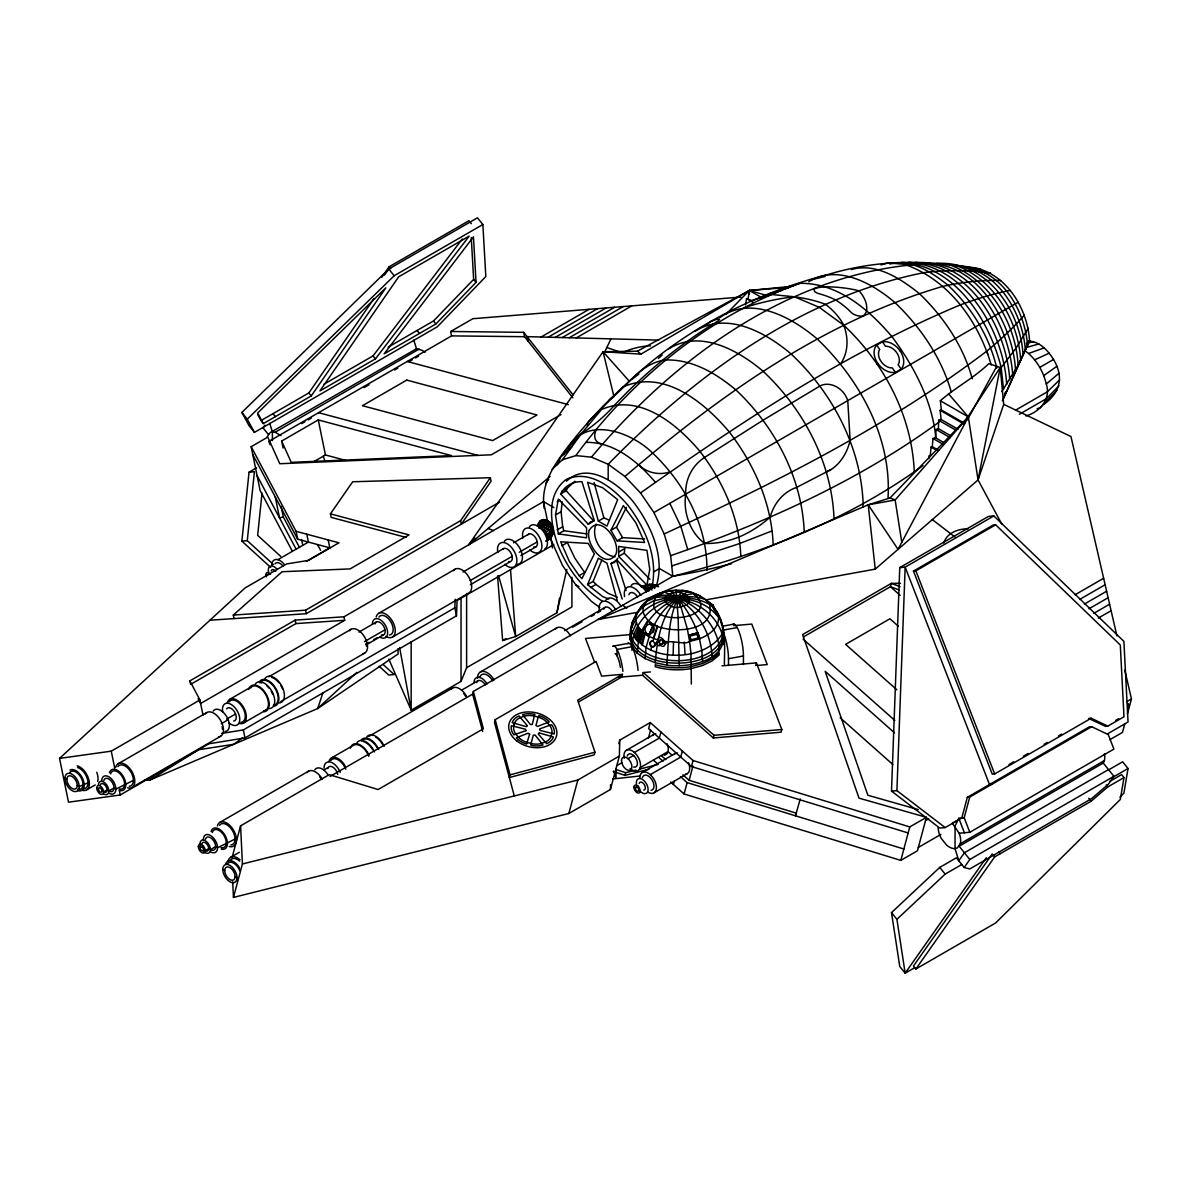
<?xml version="1.0" encoding="UTF-8"?>
<svg xmlns="http://www.w3.org/2000/svg" width="1191" height="1191" viewBox="0 0 1191 1191"><rect width="100%" height="100%" fill="white"/><g stroke="black" fill="none" stroke-linecap="round" stroke-linejoin="round"><path stroke-width="1.5" d="M728.49 665.501L728.49 658.712A20.798 5.106 79.7 0 0 723.86 633.82M743.437 664.474L743.437 655.988A20.798 5.106 79.7 0 0 739.581 633.24A20.798 5.106 79.7 0 0 732.763 624.441M232.707 881.816L233.451 897.418L568.851 813.498L610.417 789.499L610.536 784.735M610.417 789.499L619.38 756.047L619.767 740.147L650.241 722.55L693.058 760.528L909.775 826.926L926.404 817.339L858.994 798.134L802.645 634.565L891.315 583.367L900.485 583.322M723.309 633.791C726.838 661.496 687.713 668.017 666.871 665.173C668.613 640.177 668.196 611.757 682.339 590.304C693.653 592.031 704.625 596.825 712.144 605.728C727.18 621.33 724.485 644.644 724.381 664.414M673.138 654.514L673.525 642.291M957.132 820.465L952.338 823.234L959.172 833.238L969.816 832.286L1113.898 749.094L1108.27 734.594L1091.656 726.704L1089.244 726.912L967.33 797.315L961.792 817.994L945.163 827.596L939.759 828.073L891.508 791.107L899.756 567.616L988.426 516.432L993.83 515.941L1123.887 641.368L1128.041 721.999L1107.466 733.894M945.163 827.596L896.912 790.63L905.16 567.139L993.83 515.941M560.976 414.602L491.302 454.813L279.781 463.731L267.796 437.097L251.167 446.685L296.083 531.335L338.914 542.813L308.424 560.41L286.644 563.938L245.078 587.937L59.55 758.384L68.512 802.198L120.217 794.978L208.887 743.78L244.974 737.929L456.481 615.821L454.843 607.797L455.2 599.267M456.481 615.821L457.106 600.472L553.77 544.644M654.618 588.473C656.524 581.044 645.239 585.034 641.458 586.553M666.871 665.173L655.273 662.732C657.134 637.289 663.223 603.763 688.249 591.54L700.114 595.813M951.252 436.114L938.389 428.686L936.111 429.534L935.456 437.767L943.272 442.278M938.389 428.686L938.672 420.244L941.128 419.5L957.966 429.222M655.273 662.732L645.15 658.638L645.998 647.844L649.78 634.639L647.011 633.999L645.165 631.111A5.3 4.049 -73.7 0 1 649.378 624.054L652.906 626.153A5.3 4.049 -73.7 0 1 649.08 634.416M928.831 458.58L929.099 455.647L930.32 455.26L931.064 447.072L932.27 446.699L938.702 450.406M932.27 446.699L933.015 438.511L935.456 437.767M645.15 658.638L637.2 653.174L638.257 642.53L644.793 626.942M270.699 567.437L241.877 541.146L249.038 472.187L256.586 467.825M273.364 564.445L247.266 540.669L254.427 471.71L249.038 472.187M262.035 493.074L257.643 535.355L280.823 556.48M631.989 650.405C629.652 614.377 674.032 587.208 705.831 599.743L716.729 611.4L723.131 627.076L722.088 633.999L723.309 644.405M637.2 653.174C621.166 636.128 634.922 608.229 651.998 597.019C664.399 589.977 679.346 588.071 692.834 592.865L694.561 595.098M544.257 508.468C539.97 484.052 555.289 462.897 569.447 444.749C585.734 423.981 603.554 404.419 623.28 386.852C679.942 331.381 752.236 293.954 828.742 274.317C873.747 260.591 921.506 259.266 967.613 267.365M546.624 540.401C548.768 535.563 544.793 528.685 539.523 528.119L543.066 524.07L539.806 521.137L537.29 526.02L539.091 527.092C549.691 510.82 561.14 536.233 545.806 541.176L549.646 538.287C553.666 532.437 544.481 523.102 538.987 528.253C543.141 521.316 555.095 527.181 552.401 534.67L547.22 539.761M555.527 514.944L558.326 499.178L586.582 527.896L586.582 537.826L558.326 533.91L555.527 514.944L561.08 511.743L562.286 501.873M618.695 556.376L618.695 546.431L646.951 550.346L649.75 569.328L646.951 585.094L618.695 556.376L624.248 553.175L624.813 548.53L619.26 551.731M652.162 586.046C657.968 557.284 645.388 528.268 628.267 505.669C613.752 488.429 590.155 468.852 566.395 479.348C545.418 494.682 550.584 524.903 558.251 546.103C567.407 568.226 582.086 588.533 602.646 601.321M706.903 570.459C707.499 525.812 684.423 483.248 652.564 452.982C631.2 431.886 586.642 415.54 567.973 448.01M862.701 507.306L863.133 503.689C860.899 446.64 832.435 392.807 791.226 354.084C765.917 332.542 726.763 310.866 695.038 331.351M888.039 497.57C891.642 437.573 859.813 379.721 817.354 339.078C791.985 317.327 751.104 294.951 719.96 317.58M1025.957 415.972C1040.071 411.758 1051.147 399.179 1046.293 383.993C1043.137 371.011 1036.006 358.506 1024.93 350.735M1043.792 404.404C1060.705 392.479 1063.831 376.609 1053.514 359.459C1048.02 350.601 1039.669 341.236 1028.428 341.162M631.528 627.538C619.796 674.419 732.182 674.865 722.475 629.503M629.845 639.701L632.138 622.491L635.428 617.266M745.581 304.881L746.549 298.554L752.801 301.085M748.156 298.405L749.362 290.485L793.206 286.182M723.756 632.198C717.458 669.848 640.46 669.774 630.456 634.55M1109.818 781.385L1121.594 774.582L1123.991 777.574L1120.299 799.503L995.646 922.965L915.864 969.012L913.467 966.035L992.267 853.932M1108.389 770.026L1122.637 761.793L1128.041 768.523L1123.887 793.161L1119.942 797.077M497.54 575.923L502.647 640.52L515.673 636.545L556.941 612.725L559.487 598.165M706.933 599.683L875.251 569.134L978.049 479.928L1000.232 367.483L988.813 363.642C974.059 377.875 955.658 387.313 940.339 400.742L941.352 409.942L964.561 423.341M650.911 649.839L651.596 646.758A3.022 2.516 74.2 0 1 652.326 641.011L652.981 641.22A3.022 2.516 74.2 0 1 652.087 646.921L652.251 646.579M656.703 642.604A2.456 1.414 60 0 1 659.308 642.381A2.456 1.414 60 0 1 659.308 645.835A2.456 1.414 60 0 1 656.703 642.604L659.68 640.892L648.485 636.173L653.546 624.68L657.745 626.272L652.981 640.818A3.022 2.516 74.2 0 0 652.087 646.519L652.742 646.743A3.022 2.516 74.2 0 0 655.124 642.664M556.941 612.725L566.827 569.432M232.066 857.609L240.582 825.839L329.252 774.641L378.098 789.544L483.382 728.758L473.348 691.45L672.841 576.265C761.555 553.8 848.662 519.678 923.055 465.592M233.451 897.418L242.413 863.966L240.582 825.839M482.668 731.438L472.619 694.13L473.348 691.45M578.573 701.946L621.762 677.009L622.476 674.344L601.619 676.131L596.066 661.437L495.188 719.677L494.473 722.356L514.289 795.93M495.188 719.677L510.046 774.865L509.331 777.544L594.235 754.871L594.949 752.191L577.695 700.189L622.476 674.344M568.851 813.498L577.814 780.045L619.38 756.047M618.814 743.66L619.767 740.147M722.044 665.843L756.404 662.896L781.817 729.517L781.102 732.197L713.305 737.988L642.545 675.237L643.274 672.558L650.435 671.947M613.201 771.485L624.962 775.386L625.677 772.706L635.949 770.086M650.241 722.55L648.633 728.579L691.45 766.542L908.167 832.956M648.38 738.212L650.539 730.187M660.945 732.048L659.338 738.063L634.401 752.474M673.391 784.497L674.27 781.236M682.354 751.03L680.746 757.059L650.271 774.656M926.404 817.339L917.442 850.791L900.813 860.393L684.096 793.98L687.147 782.606L680.463 776.681M691.45 766.542L693.058 760.528M800.233 798.908L795.499 815.805L796.407 813.185L689.142 780.313L692.968 766.051M713.305 737.988L714.019 735.309L643.274 672.558M755.69 665.575L756.404 662.896M900.813 860.393L909.775 826.926M969.816 832.286L964.189 817.77L969.727 797.092L1091.656 726.704M1124.721 724.039L1122.488 732.405L1109.818 739.715M1127.415 714.005L1131.45 698.953L1124.81 670.131M967.434 419.827L996.763 366.307M641.666 643.557L644.45 634.446L645.328 634.386L643.378 633.046L642.5 633.106L639.418 642.009L642.545 643.482L639.418 642.009M642.128 645.194L645.537 632.257M539.865 527.271L540.178 526.303C543.304 522.179 550.45 522.685 552.862 527.285L549.944 532.079L546.624 534.417M553.458 528.953L552.669 531.335L547.145 536.158M552.296 533.94L550.361 537.201L553.16 532.392M553.562 530.68L550.644 535.488L547.324 537.811M322.821 693.162L317.669 708.556L149.798 780.075L144.349 780.239M1001.691 523.936L978.049 479.928L1003.715 404.345L1000.232 367.483L963.951 422.879M636.991 639.716L637.706 637.632L636.917 636.634L636.143 638.674L636.991 639.716L638.019 639.79L638.748 637.706L636.917 636.634M638.897 634.193L638.942 631.275L638.897 634.193L639.939 634.282L640.654 632.183L638.942 631.275M637.081 640.743L638.242 637.364L636.843 635.622L635.592 638.912L637.081 640.743L638.108 640.818L639.284 637.438L636.843 635.622M638.986 635.22L640.148 631.855L638.867 630.262L637.632 633.552L638.986 635.22L640.029 635.309L641.19 631.93L638.867 630.262M640.296 641.934L643.378 633.046M657.179 626.153L653.487 638.093M635.726 639.388L639.79 628.669M638.108 640.818L636.634 638.986L637.87 635.711M638.019 639.79L637.185 638.748L637.944 636.709M639.939 634.282L639.984 631.349M634.461 637.825L638.644 627.255M608.735 599.118L602.646 596.527L587.595 584.617L598.344 558.192L606.948 563.164L617.191 600.234M587.595 584.617L593.133 581.416L601.872 559.949M388.832 659.144L411.163 710.178L461.036 681.386L466.619 667.719L466.619 593.55M1001.854 391.497L1018.141 365.19L1029.53 340.656C1027.61 309.213 1007.065 274.168 974.342 267.796C957.817 265.057 941.069 263.762 924.32 263.881C790.958 272.01 674.716 357.672 591.451 457.15L575.849 455.602L562.45 459.741L552.177 469.269M538.406 526.467C539.687 520.571 547.83 518.323 551.239 523.757L551.061 528.104L545.806 532.69M632.138 632.823L636.56 622.744M648.291 636.068L653.353 624.575L647.636 620.645L641.324 631.275L649.05 636.292C640.847 632.064 633.106 623.191 636.56 613.425L643.869 606.055L646.907 601.232L655.69 597.48L664.131 592.15C690.854 601.157 711.429 628.431 711.995 656.956M1002.435 400.712L1029.53 340.656L1025.898 347.087M1002.539 400.533L1029.53 340.656M267.156 436.844L270.074 432.69L416.493 348.784L422.12 350.288L425.023 352.417M557.358 464.654L560.812 457.002L571.814 446.789M587.029 424.83L588.518 421.554L623.28 386.852C663.968 368.868 704.372 402.409 729.264 431.916C754.231 464.46 771.783 503.629 773.153 545.061M560.663 493.997C564.311 486.256 573.407 481 581.937 481.715L594.324 520.705L590.885 521.777L588.235 524.219L560.663 493.997L566.201 490.796L567.392 488.191L574.866 481.238M596.185 524.01C590.453 536.918 601.053 555.289 615.107 556.793M622.208 599.013L610.953 563.551L614.392 562.494L617.861 558.207M656.42 585.674C665.263 556.584 651.105 525.648 633.806 502.468C619.26 484.037 588.071 460.515 566.499 481.194M959.172 833.238A15.915 9.186 60 0 1 960.288 843.749L957.385 847.888L955.048 848.617A15.915 9.186 60 0 1 946.503 844.985L941.456 838.702A15.915 9.186 60 0 1 938.166 827.611M914.658 967.688L905.16 973.181L899.756 966.467L891.508 912.619L939.759 867.39L956.388 857.788L964.189 867.495L969.816 859.485L959.172 846.235L1103.253 763.044L1104.385 760.558A15.915 9.186 60 0 0 1104.385 753.829M653.829 585.57L654.395 584.692L657.596 585.451M646.966 633.969L647.308 635.086M651.492 624.501L652.668 623.816M604.462 352.462L610.968 338.854M636.247 615.955C655.467 567.556 720.987 614.08 719.081 651.105M964.189 817.77L958.785 818.262L955.048 826.092L955.048 848.617L958.785 860.765L964.412 852.756L1108.508 769.58M610.953 530.308L623.34 505.609L635.949 522.909L644.614 542.471L617.042 540.848L610.953 530.308L616.491 527.107L626.406 507.351M649.75 624.054L651.254 622.833M1028.205 328.254L1016.28 347.832L1001.199 367.498L1003.507 389.144M646.594 623.905C656.851 608.02 674.657 596.081 693.415 593.639C725.974 620.049 640.073 629.324 655.69 597.48C682.101 594.309 713.558 606.874 722.088 633.999C704.64 662.792 642.902 663.417 631.081 629.399C641.711 599.267 683.44 590.066 709.583 604.388C716.104 632.57 670.131 633.925 653.353 624.575M257.703 414.542L260.963 420.602L308.871 392.941L373.974 298.569M311.283 395.918L385.824 287.85L257.643 412.994L263.36 423.579L311.283 395.918L308.871 392.941M406.161 537.454L331.158 517.356L330.443 513.842L352.685 481.76L490.364 477.725L491.079 481.224L461.334 524.159L460.619 520.661L490.364 477.725M550.078 476.46L468.703 544.793L603.063 351.732L637.423 351.181L749.362 290.485L790.169 287.239M264.908 425.157L263.032 427.822L268.273 434.358M381.715 277.384L389.159 266.769L468.941 220.722L471.338 223.7M384.514 275.091L388.787 269.017L477.457 217.819L482.861 224.533L485.809 276.565L437.305 326.81L254.427 432.407L249.038 425.678L241.877 412.443L388.787 269.017L394.191 275.731L482.861 224.533M986.297 857.743L905.16 973.181L896.912 919.333L891.508 912.619M915.864 969.012L994.664 856.91L1091.179 801.201L1107.794 786.923L1123.991 777.574M1103.253 763.044L1113.898 776.294L1108.27 784.303L1091.656 798.58L969.727 868.968L964.189 867.495M562.45 459.741L581.193 433.852L601.485 409.525C639.314 392.822 676.875 423.996 699.995 451.434C723.22 481.67 739.537 518.085 740.802 556.599M545.716 483.546L548.783 479.333M648.514 585.332L649.571 584.468L650.703 585.57L651.894 590.126M323.878 384.276L373.036 355.901L462.316 238.959M375.433 358.878L469.18 236.101L398.657 276.818L319.932 390.916L375.433 358.878L373.036 355.901M575.849 455.602C632.242 378.634 709.404 315.421 799.876 283.339C837.675 282.743 868.537 309.198 891.746 336.383C913.988 366.218 932.3 400.801 935.932 438.318M1004.594 393.506L1006.976 390.663M540.059 527.33L541.458 525.008L538.689 522.507M1024.32 315.153C1013.035 328.21 1000.246 339.897 987.026 350.928C888.218 426.08 776.547 482.176 664.191 533.925L670.637 555.676L672.841 576.265A643.884 455.29 15 0 0 731.587 563.656M153.773 775.594L149.798 780.075L198.584 749.735L233.734 744.315L242.681 737.75M468.703 544.793L474.956 538.064M643.557 586.121L649.021 584.662L657.521 585.689M1046.293 398.911L1058.903 385.75M388.147 347.176L433.494 320.989L473.646 279.394L471.264 237.5M435.891 323.982L476.043 282.371L473.467 236.845L384.127 353.861L435.891 323.982L433.494 320.989M637.959 612.219L598.031 619.469L868.224 504.82L890.019 497.957L968.328 416.895L948.527 393.774M725.929 314.305L749.362 290.485L752.935 291.408M254.427 432.407L247.266 419.172L394.191 275.731M1059.603 379.944L1047.142 391.943L1015.476 410.225M896.912 919.333L945.163 874.105L961.792 864.502M609.33 399.789C627.91 386.048 640.907 362.853 665.635 359.98C692.313 359.22 715.895 373.289 735.77 389.799C775.028 426.735 802.138 478.053 804.267 532.451M658.4 358.446L662.181 354.918M668.508 349.052C699.757 328.88 738.346 350.169 763.267 371.428C803.836 409.57 831.839 462.599 834.042 518.785M780.462 289.577L799.876 283.339M808.689 281.776C837.273 263.836 872.08 283.071 894.783 302.41C920.464 326.959 941.322 357.449 951.207 391.779M1056.819 390.335L1040.205 407.739L1037.153 408.692M356.809 672.394L317.669 708.556L398.136 653.948L397.913 648.767M234.017 618.591L233.287 615.077L282.118 571.725L350.109 568.911L409.019 534.893L330.443 513.842M711.727 605.981L712.605 605.207L707.126 601.44M714.436 610.655L712.144 605.728L713.022 604.939L706.04 600.145M715.955 613.946L716.833 613.171L713.022 604.939M591.451 457.15L608.184 464.267L624.918 476.474C718.902 396.097 822.802 321.421 942.885 286.346C961.837 282.237 981.235 279.825 1000.648 280.525M745.149 294.043L749.362 290.485L766.81 295.472L792.134 285.989L759.918 297.854L777.902 291.899M1046.293 383.993L1058.903 373.319M900.128 350.928A17.27 12.669 49 0 1 901.17 369.18L895.364 372.381A17.27 12.669 49 0 1 877.693 363.255A17.27 12.669 49 0 1 876.65 345.003L882.457 341.802A17.27 12.669 49 0 1 900.128 350.928L901.259 350.303M702.541 661.541L701.871 650.673L699.43 638.838C708.556 635.294 718.709 628.461 718.605 617.563C709.121 604.507 692.879 598.388 677.113 598.507C667.168 605.504 658.474 615.419 653.665 626.377A5.3 4.049 -73.7 0 1 652.817 632.719M631.796 379.512L638.882 374.004M539.806 521.137L543.885 519.514L546.282 520.824M706.427 324.756L710.699 321.496A19.771 2.054 -25.5 0 1 712.62 324.339C676.354 346.923 643.348 374.465 614.139 405.625A46.553 12.416 -39.6 0 1 581.193 433.852A52.746 5.092 -50.5 0 1 565.13 450.868A52.746 5.121 -59.2 0 0 563.626 454.545M938.91 422.21C857.803 481.447 765.128 522.804 670.637 555.676M1043.792 375.612L1056.819 366.337M624.918 476.474L640.52 492.94C741.517 421.51 845.923 352.834 960.408 304.851C976.59 298.911 993.1 293.686 1010.057 290.44M540.774 528.238L544.897 523.549L543.2 520.973L541.116 520.125M542.128 528.819L546.803 523.459L546.356 521.866L542.5 519.574M543.468 529.787L548.024 525.812L548.188 522.06L546.55 520.571M544.719 531.112L549.676 526.794L550.391 524.635L548.068 521.092L543.885 519.514M547.145 539.255L550.346 537.007M614.005 396.767L603.063 351.732L640.922 354.144L749.362 290.485L761.793 297.661M269.732 423.296L272.397 431.976L275.121 432.244L419.202 349.052M270.193 444.794L268.69 441.474L451.568 335.892L450.674 331.5L472.842 318.712L740.876 297.065M301.755 423.594L304.956 421.748M308.156 419.902L311.357 418.041M364.193 387.537L369.002 384.767M394.608 369.984L397.809 368.138M409.019 361.662L412.22 359.816M415.421 357.97L418.622 356.124M281.657 441.057L318.265 419.917L451.463 455.602L291.244 462.346L281.657 441.057L283.086 448.069M314.305 461.393L325.441 454.962L344.973 460.202M541.146 337.008L589.098 309.318M548.173 337.187L597.644 308.633M555.2 337.381L606.189 307.933M562.226 337.559L614.735 307.248M569.238 337.753L623.265 306.563M576.265 337.931L631.811 305.864M277.92 559.681L308.409 542.084L306.787 534.193M306.429 561.318L329.818 547.83L328.195 539.94M233.287 615.077L305.536 610.194L460.619 520.661M344.005 616.789L344.72 620.288L295.889 623.593L190.59 684.393L189.875 680.88L295.174 620.094L344.005 616.789L543.513 501.605L553.934 507.619M209.929 620.228L306.251 613.693L499.52 502.111M59.55 758.384L111.254 751.164L199.924 699.966L189.875 680.88M561.839 491.377L567.392 488.191M344.72 620.288L200.639 703.479L198.123 698.7M557.135 501.783L559.904 500.19M118.251 763.699L206.921 712.501M229.774 699.311L251.941 686.507M268.764 676.801L351.003 629.324M378.708 613.32L455.141 569.194M88 782.844L79.157 786.551L77.251 785.45M358.938 632.093L376.356 622.03M463.001 572.008L503.525 548.619M513.574 542.813L528.61 534.134M86.541 789.916L95.206 784.929M226.677 719.126L235.595 713.99M221.273 723.711L228.196 719.721M557.135 529.935L562.688 526.735L561.08 511.743M364.461 641.621L385.05 629.741M470.132 580.612L512.204 556.331M519.261 552.252L537.305 541.845M365.786 644.227L368.987 642.366M373.795 639.597L376.996 637.751M366.277 644.822L383.696 634.758M470.341 584.736L510.865 561.348A7.354 4.243 60 0 0 510.358 552.043A7.354 4.243 60 0 0 502.691 549.379M520.914 555.542L535.95 546.863M558.326 533.91L563.864 530.724L586.821 533.896M133.422 780.373L115.929 789.082A10.034 5.791 60 0 1 108.828 793.176M131.963 787.459L220.633 736.261M243.485 723.071L265.653 710.268M280.897 701.469L364.714 653.07M392.42 637.081L468.852 592.954A13.711 7.92 60 0 0 467.899 575.595A13.711 7.92 60 0 0 453.592 570.623M588.235 524.219L592.403 521.822M598.344 521.107L606.948 526.08L617.682 499.639L602.646 487.744L587.595 482.266L598.344 521.107L603.882 517.906L608.184 519.738M561.839 545.776L567.392 542.575L574.866 558.162L584.632 572.439L579.094 575.64L569.328 561.363L560.663 541.801L588.235 543.424L594.324 553.964L581.937 578.647L579.094 575.64M221.675 733.418L243.336 729.904L454.843 607.797M640.52 492.94L653.904 512.532L1018.126 302.261M617.042 540.848L622.58 537.647L644.644 538.942M610.953 563.551L616.491 560.351L626.064 590.498M590.453 587.639L595.991 584.439L608.184 593.326L617.325 597.212M502.647 640.52L505.862 638.659M466.619 667.719L571.918 606.919L571.918 577.263M219.873 822.371L308.543 771.187M331.411 757.982L353.578 745.194A13.711 7.92 60 0 1 368.838 756.315M368.808 736.395L452.64 687.996M480.345 671.992L556.778 627.865M653.904 571.725L659.442 568.524L672.841 576.265M462.153 689.857L477.978 680.716M564.638 630.679L605.147 607.291M323.773 770.041L328.225 767.466M572.633 627.195L581.982 621.806M591.346 616.402L594.458 614.601M597.569 612.799L600.696 610.998M203.289 845.789L200.058 847.65L198.331 846.652A4.898 2.829 60 0 1 203.527 846.191A4.898 2.829 60 0 1 203.527 853.113A4.898 2.829 60 0 1 198.331 846.652M330.145 776.398L472.619 694.13M1039.832 367.364L1053.514 359.459M235.044 839.06L217.551 847.754A10.034 5.791 60 0 1 210.45 851.848M230.667 857.297L239.317 852.294M1019.392 414.274L1046.308 398.732M660.171 644.614L663.134 642.887L664.891 643.899L668.121 642.023C673.555 640.133 695.857 648.306 688.904 635.19L697.837 632.793L699.846 638.763L689.604 641.487L690.974 653.606L691.346 684.081M1091.179 718.233L994.664 773.956L992.267 774.165L913.467 571.085L993.249 525.023L995.646 524.814L1120.299 645.016L1123.991 716.774L1107.794 726.123L1105.397 726.331L1088.768 718.456L1091.179 718.233L1107.794 726.123M913.467 571.085L915.864 570.861L995.646 524.814M803.33 636.991L890.421 586.716L891.315 583.367L900.024 586.612M626.362 750.315L654.067 734.311M628.044 758.682L633.582 755.481M617.042 765.471L621.851 762.702M640.267 767.614L667.987 751.625L671.992 755.183M642.232 772.497L675.491 753.308M638.51 786.224L635.294 788.085L633.91 787.281A4.407 2.546 60 0 1 638.584 786.864A4.407 2.546 60 0 1 638.584 793.102A4.407 2.546 60 0 1 633.91 787.281M653.993 792.864L687.237 773.674M1075.071 594.771L1103.625 578.275M1079.701 599.43L1105.129 584.751M1084.346 604.105L1106.618 591.242M1088.991 608.765L1108.121 597.718M1093.651 613.425L1109.61 604.209M1098.31 618.084L1111.099 610.7M1008.985 764.518L1013.764 761.764M1023.337 756.225L1028.131 753.471M1044.09 744.256L1047.276 742.41M1058.457 735.964L1061.643 734.118M1126.701 701.693L1131.45 698.953M925.511 820.673L928.727 818.827M1115.699 720.391L1118.647 718.694M918.335 847.441L940.89 834.429M960.288 843.749L1104.385 760.558M969.816 859.485L1113.898 776.294M1112.215 777.663L1128.041 768.523M876.561 363.88L877.693 363.255M826.018 472.321L831.556 469.284A43.859 34.375 -82 0 0 850.136 440.223L847.754 400.623A19.771 15.959 47.2 0 0 819.676 386.152L762.85 420.334L704.238 457.642A46.553 43.784 38.4 0 0 685.688 494.191A52.746 50.513 85.3 0 0 689.113 522.462A52.746 47.774 -61.8 0 0 704.804 543.483A95.503 75.003 -49.5 0 0 738.718 537.126A97.975 74.705 -53.7 0 0 770.16 517.102A40.717 34.271 -75.7 0 1 796.511 487.476L831.288 469.448M1034.666 359.801L1049.211 353.161M642.411 586.91L647.428 591.361L649.497 590.513L645.998 585.436L641.16 586.791L650.152 584.781M643.75 587.491L650.703 585.57L658.653 586.701M645.105 588.473L654.708 586.94M646.356 589.798L651.611 588.339M761.689 297.556L763.014 297.05M789.038 286.793L790.362 286.272M771.664 531.082L739.417 543.602L671.739 565.963M774.701 291.944L770.041 293.477M1028.652 353.459L1044.209 347.876M777.693 290.857L788.755 287.701M763.312 296.127L766.855 295.532M778.944 291.304L782.011 290.351M851.386 269.553C876.159 262.377 900.634 278.664 919.244 293.507C943.644 316.806 963.281 345.956 972.228 378.708M751.849 300.608L771.545 294.519L794.501 296.797A84.621 35.849 -0.4 0 1 825.691 304.405A84.621 48.503 12.5 0 1 843.749 325.232C884.184 363.24 912.083 416.091 914.286 472.083M881.027 264.938L887.712 262.883L893.28 263.211M889.796 264.06C911.204 258.611 932.002 272.441 948.051 285.259C971.737 307.516 989.274 336.353 996.793 368.064M926.017 264.015C977.201 260.665 1013.392 324.89 1015.476 370.029M940.265 265.027L943.317 264.089M941.128 419.5L940.116 410.3L941.352 409.942M598.031 619.469L605.028 617.385M1025.525 347.787L1038.82 343.946M658.817 593.728L669.848 590.617C684.185 603.018 694.174 621.255 699.846 638.763M679.376 604.016L680.88 606.77C698.402 603.584 684.795 588.771 673.347 592.984C655.809 596.185 669.416 610.983 680.88 606.77L687.356 629.056L689.604 641.487M690.497 639.969L698.343 637.9L697.122 634.252L689.812 636.173L690.914 639.909L690.036 637.438M510.046 774.865L594.949 752.191M612.784 778.959L639.775 776.026M299.566 547.577L283.309 516.954L279.543 517.921L275.24 496.9M639.373 769.207L658.191 764.384L653.412 760.156M624.962 775.386L648.916 769.252M242.413 863.966L577.814 780.045M1026.359 343.395L1033.446 341.653M810.729 279.885L825.14 276.476M613.916 645.984L628.863 643.274M722.431 626.228L734.058 624.114M631.989 646.713L617.042 649.437L617.042 655.839M722.237 630.277L737.184 627.568M728.49 658.712L743.437 655.988M875.251 569.134L868.224 504.82L895.141 499.982L968.328 416.895L940.339 400.742M697.837 632.793L688.904 635.19M697.122 634.252L698.343 637.9M668.613 591.376L673.868 590.84M241.877 541.146L247.266 540.669M899.756 567.616L905.16 567.139L989.498 784.512L991.895 784.303M891.508 791.107L896.912 790.63M967.33 797.315L969.727 797.092M630.694 634.55L585.51 638.45L594.681 662.404M733.716 625.647L751.789 624.084L767.242 664.593L757.342 665.441M618.293 677.307L642.545 675.237M714.019 735.309L781.817 729.517M985.031 273.126L990.57 273.171C968.566 269.881 946.13 269.955 924.067 272.62C800.292 297.199 694.74 375.671 608.184 464.267L608.184 479.735M450.674 331.5L523.698 332.334L573.079 394.891M451.568 335.892L524.591 336.711L572.826 397.809M680.88 606.77L677.113 598.507L664.891 598.314L653.531 600.889L643.869 606.055C640.252 614.02 649.14 622.178 653.546 624.68M658.757 340.12L527.092 336.636L527.985 341.013M677.396 590.751L684.483 591.108M887.712 262.883L912.47 265.027M971.216 268.362L974.923 268.571M640.148 631.855L641.19 631.93M639.627 632.108L640.654 632.183M638.182 633.314L639.21 633.389M637.632 633.552L640.029 635.309M638.242 637.364L639.284 637.438M637.706 637.632L638.748 637.706M636.143 638.674L637.185 638.748M635.592 638.912L636.634 638.986M936.364 263.464C985.999 259.802 1020.821 310.419 1023.099 355.439M957.222 265.757C997.596 269.166 1023.039 313.248 1025.377 350.541M922.459 262.615C975.757 266.486 1009.596 326.126 1012.678 374.852M964.159 266.784C1001.705 269.955 1025.347 310.94 1027.52 345.613M915.492 262.392C971.186 266.442 1006.529 328.746 1009.745 379.646M971.082 267.945L980.476 268.883M908.539 262.318C966.139 266.114 1003.611 331.857 1006.693 384.41M901.602 262.362C955.093 265.608 989.304 320.037 1001.199 367.498M586.166 442.367C614.675 441.921 637.944 461.87 655.452 482.355M663.03 640.952L668.121 642.023M652.951 626.019L652.757 625.915M407.233 361.483L568.345 404.642M318.563 412.681L477.889 455.364M252.775 454.575L297.69 539.21L329.818 547.83M918.276 809.612L867.852 795.246L825.169 671.352L894.53 732.867M647.636 620.645L648.395 620.868M641.324 631.275L642.083 631.498M687.147 782.606L903.865 849.019M615.598 769.371L625.677 772.706M606.829 347.504L618.829 351.673M899.131 589.962L890.421 586.716L900.143 595.336M890.019 497.957L895.141 499.982L901.781 542.322M537.826 524.174L540.178 526.303M488.131 528.476L493.342 530.561M955.763 265.325C994.143 279.468 1018.394 320.587 1020.687 360.322M949.525 264.759C990.078 279.706 1015.729 323.193 1018.141 365.19M905.249 264.61C948.885 279.915 978.689 321.778 991.165 364.908M275.121 432.244L280.942 435.608M1003.715 404.345L1070.962 436.546L1116.92 635.905M550.689 538.913L562.45 565.338L575.849 584.93L578.915 586.508M746.549 298.554L752.786 302.157M940.116 410.3L963.504 423.802M938.672 420.244L956.016 430.264M936.111 429.534L950.195 437.663M933.015 438.511L942.587 444.035M931.064 447.072L937.004 450.511M265.876 574.791L267.26 575.595A2.456 1.414 60 0 1 268.987 574.598M638.763 790.08L640.148 790.884M96.694 787.98A4.898 2.829 60 0 0 101.89 794.442A4.898 2.829 60 0 0 101.89 787.504A4.898 2.829 60 0 0 96.694 787.98L98.436 788.978A2.456 1.414 60 0 0 101.027 792.209A2.456 1.414 60 0 0 101.027 788.74A2.456 1.414 60 0 0 98.436 788.978M101.89 790.973L103.632 791.97L107.086 789.975L108.828 790.973L114.023 787.98L115.929 789.082A10.034 5.791 60 0 0 108.828 776.77A10.034 5.791 60 0 0 101.726 780.879M203.527 849.645L205.254 850.657L208.723 848.647L210.45 849.645L215.645 846.652L217.551 847.754A10.034 5.791 60 0 0 210.45 835.457A10.034 5.791 60 0 0 203.348 839.551M64.954 778.348A10.034 5.791 60 0 0 75.614 791.598A10.034 5.791 60 0 0 75.614 777.395A10.034 5.791 60 0 0 64.954 778.348L66.86 779.45A7.354 4.243 60 0 0 74.661 789.142A7.354 4.243 60 0 0 74.661 778.75A7.354 4.243 60 0 0 66.86 779.45M222.806 869.475A10.034 5.791 60 0 0 233.451 882.725A10.034 5.791 60 0 0 233.451 868.522A10.034 5.791 60 0 0 222.806 869.475L224.712 870.576A7.354 4.243 60 0 0 232.498 880.268A7.354 4.243 60 0 0 232.498 869.877A7.354 4.243 60 0 0 224.712 870.576M235.089 876.576L236.994 877.678M709.345 603.807L712.144 605.728M642.5 633.106L644.45 634.446M622.67 605.236L626.779 608.154M599.817 607.499L591.451 601.395L575.849 584.93M932.345 519.589L954.869 536.947M637.423 351.181L640.922 354.144M898.267 626.138L889.945 618.769L845.61 644.361L896.883 689.812M803.136 639.15L894.813 720.436M840.191 717.801L892.908 764.562M661.809 756.091L665.829 759.65M682.934 774.82L689.142 780.313M659.04 757.684L663.059 761.243M670.622 782.025L684.096 793.98M552.267 525.142L549.349 522.045M383.204 664.563L394.191 674.568L388.787 675.059L379.185 666.29M624.248 553.175L649.929 579.288M593.133 581.416L595.991 584.439M566.201 490.796L593.788 521.018M617.042 560.038L640.862 586.151M603.063 351.732L629.503 381.462M719.007 617.727L721.046 620.243L721.642 625.26M637.751 634.029L640.177 637.021M1106.201 784.929L1107.794 786.923M1088.768 798.208L1091.179 801.201M998.609 851.729L1000.217 853.724M993.071 854.93L994.664 856.91M473.646 279.394L476.043 282.371M939.759 867.39L945.163 874.105M389.159 266.769L390.767 268.764M417.073 330.473L419.47 333.45M272.992 413.664L275.389 416.642M261.767 421.599L263.36 423.579M241.877 412.443L247.266 419.172M882.457 341.802L885.538 346.313L886.953 346.283A12.163 8.918 49 0 1 898.773 363.568L898.088 364.684L901.17 369.18M876.65 345.003L879.732 349.499L879.062 350.616A12.163 8.918 49 0 0 890.868 367.9L892.282 367.87L895.364 372.381M616.491 527.107L622.58 537.647M868.224 504.82L898.044 549.349L968.328 416.895L978.049 479.928M257.077 475.596L295.949 548.857M292.093 550.718L260.129 490.498L251.167 446.685M669.804 503.361L680.805 526.288L687.728 549.572M653.904 512.532L664.191 533.925M712.605 605.207L715.672 611.832M915.864 570.861L994.664 773.956M958.785 818.262L964.412 832.762M323.193 456.257L325.143 461.483M613.707 771.158L616.015 778.11L616.015 770.8M413.813 340.105L416.493 348.784M722.163 626.987L723.235 630.456M562.688 526.735L563.864 530.724M498.597 575.744L515.673 636.545L510.522 569.626M594.115 482.608L603.882 517.906M1128.368 703.702L1129.202 707.32M987.026 350.928L987.711 354.337M523.698 332.334L524.591 336.711M543.513 501.605L547.652 521.822M550.763 536.977L552.475 547.964M318.265 419.917L325.441 454.962M301.606 539.583L302.678 544.838M296.083 531.335L297.69 539.21M305.536 610.194L306.251 613.693M281.165 506.443L283.309 516.954M295.174 620.094L295.889 623.593M243.336 729.904L244.974 737.929M199.924 699.966L203.036 715.181M111.254 751.164L114.708 768.016M119.189 789.916L120.217 794.978M676.056 589.977L678.17 617.831L679.183 665.799M399.625 647.532L411.163 710.178L411.163 641.785M684.259 642.023L685.048 654.201M749.362 290.485L749.362 294.103M677.113 598.507L677.113 599.877M461.036 598.195L461.036 681.386M272.397 431.678L272.397 440.64M628.893 594.726A7.354 4.243 60 0 1 637.587 597.048M211.09 831.526A11.761 6.789 60 0 1 224.995 835.263A11.761 6.789 60 0 1 221.273 849.168M627.225 756.047A7.354 4.243 60 0 1 635.92 758.369A7.354 4.243 60 0 1 633.582 767.064M603.807 609.211A7.354 4.243 60 0 1 612.502 611.534M212.251 832.569A10.034 5.791 60 0 1 224.131 835.754A10.034 5.791 60 0 1 220.96 847.635M599.46 611.147A13.711 7.92 60 0 1 603.971 601.157A13.711 7.92 60 0 1 615.687 609.703M624.218 758.339A11.761 6.789 60 0 1 631.513 750.509A11.761 6.789 60 0 1 640.52 766.111A11.761 6.789 60 0 1 630.099 768.523M652.757 735.547A11.761 6.789 60 0 1 655.794 733.79M667.154 743.854A11.761 6.789 60 0 1 664.116 755.213M200.237 845.312A7.354 4.243 60 0 1 204.807 840.414A7.354 4.243 60 0 1 210.435 850.166A7.354 4.243 60 0 1 203.914 851.669M219.531 825.303A11.761 6.789 60 0 1 232.617 830.856A11.761 6.789 60 0 1 230.89 844.97M330.77 760.528A12.252 7.072 60 0 1 345.762 769.192M205.433 839.208A7.354 4.243 60 0 1 214.127 841.531A7.354 4.243 60 0 1 211.804 850.225M479.839 677.351A10.779 6.223 60 0 1 492.583 680.761M477.502 678.274A13.711 7.92 60 0 1 483.486 671.382A13.711 7.92 60 0 1 494.057 679.912M555.229 629.295A13.711 7.92 60 0 1 570.489 635.786M217.372 825.944A13.711 7.92 60 0 1 233.6 830.291A13.711 7.92 60 0 1 229.253 846.518M328.895 761.555A13.711 7.92 60 0 1 345.122 765.902M363.463 741.606A13.711 7.92 60 0 1 372.828 749.898M327.704 768.612A7.354 4.243 60 0 1 332.721 767.064A7.354 4.243 60 0 1 337.738 774.403M201.919 843.69A4.898 2.829 60 0 1 207.71 845.238A4.898 2.829 60 0 1 206.162 851.029M605.966 600.011A13.711 7.92 60 0 1 621.226 606.502M350.392 748.171A14.694 8.486 60 0 1 358.625 744.211A14.694 8.486 60 0 1 368.942 755.094M356.972 742.663A14.694 8.486 60 0 1 374.48 751.893M674.166 754.528A11.761 6.789 60 0 1 677.203 752.772M688.562 762.836A11.761 6.789 60 0 1 685.525 774.195M361.736 741.01A13.711 7.92 60 0 1 376.981 747.501M636.545 784.556A8.322 4.809 60 0 1 641.711 779.018A8.322 4.809 60 0 1 648.098 790.065A8.322 4.809 60 0 1 640.698 791.777M642.425 777.634A8.322 4.809 60 0 1 651.7 779.361A8.322 4.809 60 0 1 651.06 790.273M324.056 768.061A12.252 7.072 60 0 1 330.488 762.106A12.252 7.072 60 0 1 340.224 772.393M639.21 783.41A4.407 2.546 60 0 1 644.123 784.318A4.407 2.546 60 0 1 643.78 790.095M476.638 682.622A7.354 4.243 60 0 1 485.332 684.959M314.826 769.728A12.252 7.072 60 0 1 328.448 775.52M319.739 776.904A12.252 7.072 60 0 1 321.525 779.524M474.033 682.681A10.779 6.223 60 0 1 478.737 677.262A10.779 6.223 60 0 1 487.045 683.962M307.01 772.617A13.711 7.92 60 0 1 322.255 779.108M366.679 737.065A14.694 8.486 60 0 1 384.187 746.295M375.671 737.065A13.711 7.92 60 0 1 382.534 744.301M361.126 740.266A14.694 8.486 60 0 1 378.649 749.496M451.091 689.425A13.711 7.92 60 0 1 466.351 695.916M463.82 693.713A12.252 7.072 60 0 1 465.621 696.333M639.805 777.887A11.761 6.789 60 0 1 648.112 773.078A11.761 6.789 60 0 1 656.42 787.489A11.761 6.789 60 0 1 648.112 792.283M624.59 596.631A13.711 7.92 60 0 1 629.176 586.731A13.711 7.92 60 0 1 640.877 595.351M631.141 585.54A13.711 7.92 60 0 1 646.415 592.15M943.793 543.051A30.609 21.646 15 0 1 968.209 528.804M230.325 860.215A11.761 6.789 60 0 1 239.674 861.138M225.68 864.249A11.761 6.789 60 0 1 239.585 867.971M228.151 860.87A13.711 7.92 60 0 1 240.031 859.798M227.555 863.728A10.034 5.791 60 0 1 239.853 870.829M612.606 646.311A20.798 5.106 79.7 0 1 622.908 671.382M627.568 643.602A20.798 5.106 79.7 0 1 638.034 670.354M615.092 653.695A12.952 3.186 79.7 0 1 620.407 667.302M658.057 640.996A4.913 2.844 60 0 1 661.109 637.721A4.913 2.844 60 0 1 664.876 644.242A4.913 2.844 60 0 1 660.514 645.254M659.74 641.443A2.456 1.414 60 0 1 661.109 639.746A2.456 1.414 60 0 1 663.134 642.708A2.456 1.414 60 0 1 661.407 643.884M602.884 444.02A28.42 13.935 -34.6 0 1 596.497 429.132M743.869 307.829A71.4 19.681 -13.6 0 1 794.501 296.797L819.125 307.263L843.749 325.232A71.4 51.168 26.8 0 1 840.712 363.746M378.976 616.983A10.779 6.223 60 0 1 390.961 622.089A10.779 6.223 60 0 1 389.383 635.011M98.436 784.973A7.354 4.243 60 0 1 103.632 781.981A7.354 4.243 60 0 1 108.828 790.973A7.354 4.243 60 0 1 103.632 793.98M103.811 780.522A7.354 4.243 60 0 1 112.505 782.859A7.354 4.243 60 0 1 110.168 791.553M110.629 773.897A10.034 5.791 60 0 1 122.509 777.083A10.034 5.791 60 0 1 119.323 788.963M376.207 616.893A13.711 7.92 60 0 1 387.254 615.137A13.711 7.92 60 0 1 395.233 631.751A13.711 7.92 60 0 1 385.571 636.396M109.453 772.855A11.761 6.789 60 0 1 123.358 776.577A11.761 6.789 60 0 1 119.636 790.496M117.909 766.617A11.761 6.789 60 0 1 130.98 772.185A11.761 6.789 60 0 1 129.253 786.283M227.258 702.884A13.711 7.92 60 0 1 243.485 707.231A13.711 7.92 60 0 1 239.138 723.458M250.408 687.936A13.711 7.92 60 0 1 265.653 694.427A13.711 7.92 60 0 1 263.643 710.878M259.489 682.696A13.711 7.92 60 0 1 261.826 682.919M266.858 685.822A13.711 7.92 60 0 1 269.196 688.294M271.206 691.227A13.711 7.92 60 0 1 272.739 694.442M366.218 643.438A12.252 7.072 60 0 1 366.515 646.192M115.735 767.272A13.711 7.92 60 0 1 131.963 771.619A13.711 7.92 60 0 1 127.616 787.847M205.373 713.93A13.711 7.92 60 0 1 220.633 720.421A13.711 7.92 60 0 1 218.623 736.887M509.793 561.676A7.354 4.243 60 0 1 508.542 561.557M229.134 701.856A12.252 7.072 60 0 1 242.756 707.648A12.252 7.072 60 0 1 240.969 722.341M266.293 576.831A4.407 2.546 60 0 1 266.784 572.782A4.407 2.546 60 0 1 270.551 574.375M372.411 623.995A10.779 6.223 60 0 1 380.033 619.603A10.779 6.223 60 0 1 387.641 632.793A10.779 6.223 60 0 1 380.033 637.2M261.633 680.91A13.711 7.92 60 0 1 276.193 690.408A13.711 7.92 60 0 1 273.349 705.28M375.016 623.95A7.354 4.243 60 0 1 383.696 626.272A7.354 4.243 60 0 1 381.373 634.967M317.476 545.091A11.761 6.789 60 0 1 320.528 550.361M271.756 565.397A11.761 6.789 60 0 1 284.232 564.281M259.504 681.594A14.694 8.486 60 0 1 275.85 688.547A14.694 8.486 60 0 1 273.692 706.174M265.042 678.394A14.694 8.486 60 0 1 281.389 685.346A14.694 8.486 60 0 1 279.23 702.973M274.972 563.849A8.322 4.809 60 0 1 283.011 566.008M268.496 572.067A8.322 4.809 60 0 1 270.595 566.127A8.322 4.809 60 0 1 277.131 569.402M271.533 677.322A13.711 7.92 60 0 1 278.888 682.696M280.897 685.629A13.711 7.92 60 0 1 282.446 688.845M248.77 689.485A14.694 8.486 60 0 1 265.131 692.522A14.694 8.486 60 0 1 264 711.771M255.336 683.991A14.694 8.486 60 0 1 271.682 690.944A14.694 8.486 60 0 1 269.538 708.585M100.282 785.003A4.898 2.829 60 0 1 106.073 786.566A4.898 2.829 60 0 1 104.525 792.357M226.588 708.794A7.354 4.243 60 0 1 234.761 712.263A7.354 4.243 60 0 1 233.689 721.076M222.136 726.629A12.252 7.072 60 0 1 222.434 729.383M222.732 712.144A12.252 7.072 60 0 1 230.339 703.985A12.252 7.072 60 0 1 239.719 720.242A12.252 7.072 60 0 1 228.851 722.743M271.176 570.921A4.407 2.546 60 0 1 275.746 571.382M349.454 630.754A13.711 7.92 60 0 1 364.714 637.23A13.711 7.92 60 0 1 362.704 653.695M213.204 711.057A12.252 7.072 60 0 1 226.826 716.848A12.252 7.072 60 0 1 225.025 731.542M623.816 352.104A30.609 12.506 -11.6 0 1 650.494 345.822M77.534 767.525A11.761 6.789 60 0 1 87.36 778.81A11.761 6.789 60 0 1 83.832 788.755M70.001 770.071A11.761 6.789 60 0 1 83.072 779.599A11.761 6.789 60 0 1 78.025 790.764M77.177 765.783A13.711 7.92 60 0 1 89.042 780.552A13.711 7.92 60 0 1 82.194 790.318M96.739 772.289A13.711 7.92 60 0 1 97.707 781.356M69.718 772.602A10.034 5.791 60 0 1 81.509 778.512A10.034 5.791 60 0 1 77.713 789.231M497.823 552.475A13.711 7.92 60 0 1 506.354 543.334A13.711 7.92 60 0 1 516.849 561.527A13.711 7.92 60 0 1 504.686 564.34M504.329 541.324A13.711 7.92 60 0 1 519.589 547.815A13.711 7.92 60 0 1 517.579 564.281M527.777 534.893A7.354 4.243 60 0 1 536.397 539.225A7.354 4.243 60 0 1 533.628 547.071M522.864 538.049A13.711 7.92 60 0 1 531.305 528.804A13.711 7.92 60 0 1 541.89 546.967A13.711 7.92 60 0 1 529.772 549.9M529.325 526.884A13.711 7.92 60 0 1 543.617 531.737A13.711 7.92 60 0 1 544.659 549.125M670.384 471.785A28.42 25.74 1.8 0 1 638.733 464.728M513.887 724.724L513.768 726.078A15.93 11.255 15 0 0 516.016 734.326L518.115 736.857A15.93 11.255 15 0 0 527.375 742.529L531.052 743.512A15.93 11.255 15 0 0 541.92 743.288L545.016 742.157A15.93 11.255 15 0 0 551.12 736.157L551.82 733.567A15.93 11.255 15 0 0 549.587 725.319L547.488 722.788A15.93 11.255 15 0 0 538.213 717.116L534.551 716.133A15.93 11.255 15 0 0 523.668 716.357L520.571 717.503A15.93 11.255 15 0 0 514.467 723.488L513.887 724.724M531.052 743.512L530.918 745.238A17.761 12.565 15 0 0 542.992 744.985L535.161 735.115L533.315 735.16L531.052 743.512M534.685 714.406L532.273 724.485L530.427 724.53L522.596 714.66A17.761 12.565 15 0 1 534.685 714.406M589.262 530.263C584.647 543.602 605.49 571.07 616.015 553.994C620.63 540.669 599.802 513.187 589.262 530.263M670.995 598.418C681.609 614.258 690.676 586.612 670.995 598.418M529.653 734.177L526.63 744.092A17.761 12.565 15 0 1 516.328 737.795L528.075 733.209L529.653 734.177M538.213 717.116L535.95 725.483L537.528 726.436L549.274 721.85A17.761 12.565 15 0 0 538.972 715.553L538.213 717.116M527.33 725.661L526.303 726.674L512.204 722.639A17.761 12.565 15 0 1 518.993 715.985L527.33 725.661M539.3 732.971L538.258 733.984L546.609 743.66A17.761 12.565 15 0 0 553.383 737.006L539.3 732.971M719.081 653.115L711.995 658.951L702.541 663.536L691.346 666.558A47.312 27.319 0 0 1 655.273 664.727L655.273 666.737A47.312 27.319 0 0 0 691.346 668.553L702.541 665.546L711.995 660.96L719.081 655.11L719.081 653.115M406.771 380.093L362.436 405.699L492.672 440.581L537.007 414.989L406.771 380.093M525.975 730.678L513.872 734.832A17.761 12.565 15 0 1 511.386 725.676L525.588 729.279L525.975 730.678M549.587 725.319L539.627 728.966L539.999 730.381L554.202 733.969A17.761 12.565 15 0 0 551.716 724.813L549.587 725.319M621.508 760.692A7.354 4.243 60 0 0 629.295 770.398A7.354 4.243 60 0 0 629.295 760.007A7.354 4.243 60 0 0 621.508 760.692M200.058 847.65A2.456 1.414 60 0 0 202.664 850.88A2.456 1.414 60 0 0 202.664 847.426A2.456 1.414 60 0 0 200.058 847.65M635.294 788.085A2.456 1.414 60 0 0 637.9 791.315A2.456 1.414 60 0 0 637.9 787.847A2.456 1.414 60 0 0 635.294 788.085M517.043 741.115A24.49 17.314 15 0 0 556.45 736.202A24.49 17.314 15 0 0 524.903 712.158A24.49 17.314 15 0 0 517.043 741.115M815.15 288.356A9.588 4.064 -0.4 0 0 818.455 293.522A78.085 33.08 -0.4 0 1 835.754 300.028A78.085 44.767 12.5 0 1 851.074 312.355A9.588 5.493 12.5 0 0 863.133 316.047A28.331 16.242 12.5 0 0 866.586 310.791A57.63 30.772 14.9 0 0 859.039 290.812A57.63 22.227 2.2 0 0 825.035 286.808A28.331 11.999 -0.4 0 0 815.15 288.356"/></g></svg>
